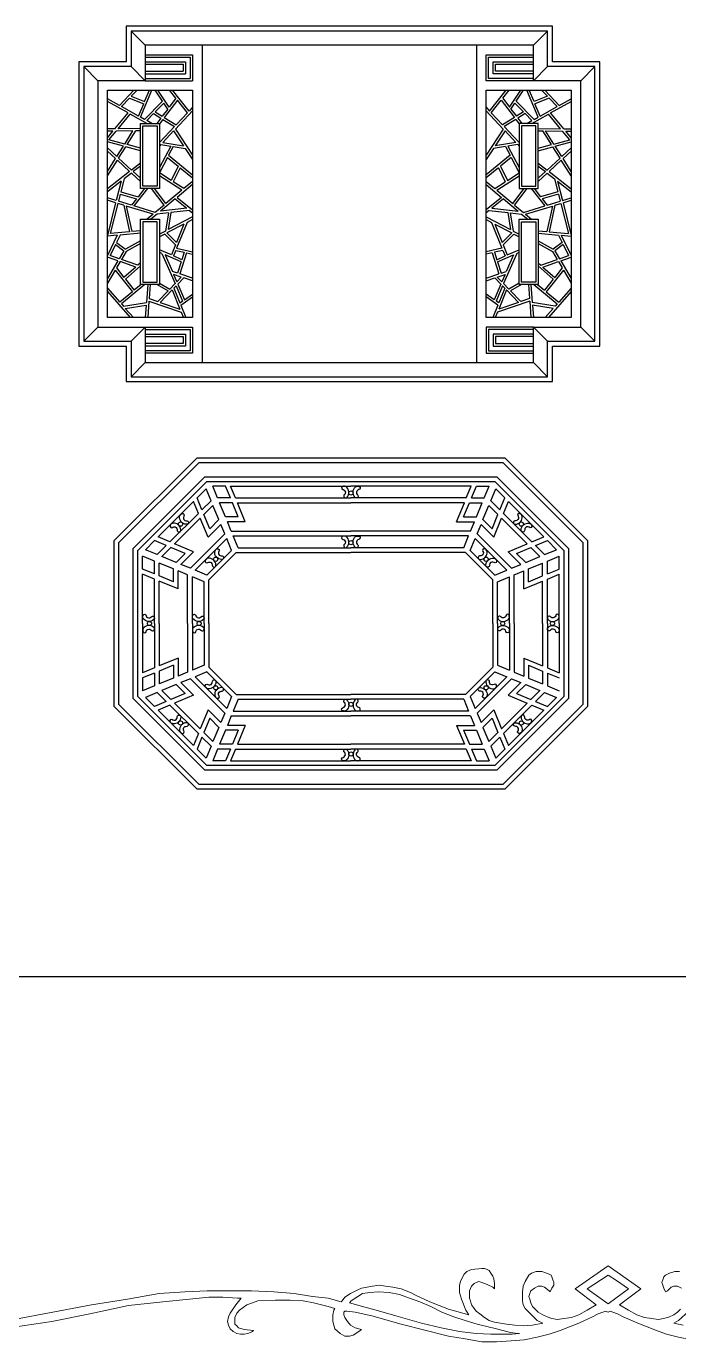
# Model space of a CAD drawing. Extents: x -66030 to 95157, y -13132 to 45879.
# Drawn here: x 10970 to 13727, y 10722 to 16276 of the extents above; entities that cross this region are included whole.
import ezdxf

# ---------------------------------------------------------------- set-up
doc = ezdxf.new("R2010")
doc.units = 0
doc.header["$LTSCALE"] = 100
doc.header["$MEASUREMENT"] = 0
doc.layers.get('0').update_dxf_attribs({"linetype": 'CONTINUOUS'})
for name, color, linetype in [('3', 11, 'CONTINUOUS'), ('4', 121, 'CONTINUOUS'), ('7', 105, 'CONTINUOUS')]:
    doc.layers.add(name, color=color, linetype=linetype)

# ---------------------------------------------------------------- blocks, each defined once
blk = doc.blocks.new('窗-015')
at = {"layer": '3'}
for p, q in [((20, 1480), (80, 1420)), ((1780, 1480), (1720, 1420)), ((80, 1370), (270, 1370)), ((80, 1350), (250, 1350)), ((80, 1340), (240, 1340)), ((240, 1340), (240, 1310)), ((250, 1350), (250, 1300)), ((270, 1370), (270, 1280)), ((-180, 1330), (-120, 1270)), ((20, 1330), (80, 1270)), ((80, 1310), (240, 1310)), ((80, 1300), (250, 1300)), ((80, 1280), (270, 1280)), ((1780, 1330), (1720, 1270)), ((1980, 1330), (1920, 1270)), ((-29.4, 1166.2), (31.6, 1230)), ((21.1, 1204.5), (45.4, 1230)), ((60.2, 1116.2), (108.3, 1230)), ((77.3, 1182.3), (97.4, 1230)), ((152.6, 1183.9), (121.8, 1230)), ((181.3, 1158.8), (133.8, 1230)), ((209.7, 1196.1), (182.9, 1230)), ((265.1, 1142.1), (195.6, 1230)), ((1534.9, 1142.1), (1604.4, 1230)), ((1590.3, 1196.1), (1617.1, 1230)), ((1618.7, 1158.8), (1666.2, 1230)), ((1647.4, 1183.9), (1678.2, 1230)), ((1739.8, 1116.2), (1691.7, 1230)), ((1722.7, 1182.3), (1702.6, 1230)), ((1778.9, 1204.5), (1754.6, 1230)), ((1829.4, 1166.2), (1768.4, 1230)), ((-29.4, 1166.2), (-80, 1194.4)), ((7.6, 1134.1), (-80, 1182.9)), ((-20.4, 1161.1), (13.6, 1196.7)), ((13.6, 1196.7), (73.4, 1173.1)), ((21.1, 1204.5), (77.3, 1182.3)), ((51.5, 1121.1), (73.4, 1173.1)), ((152.6, 1183.9), (77.2, 1106.8)), ((158.3, 1175.4), (122.2, 1138.5)), ((174.9, 1150.4), (158.3, 1175.4)), ((216.1, 1188), (160.5, 1115)), ((209.7, 1196.1), (181.3, 1158.8)), ((258.1, 1134.8), (216.1, 1188)), ((1541.9, 1134.8), (1583.9, 1188)), ((1583.9, 1188), (1639.5, 1115)), ((1590.3, 1196.1), (1618.7, 1158.8)), ((1625.1, 1150.4), (1641.7, 1175.4)), ((1641.7, 1175.4), (1677.8, 1138.5)), ((1647.4, 1183.9), (1722.8, 1106.8)), ((1778.9, 1204.5), (1722.7, 1182.3)), ((1786.4, 1196.7), (1726.6, 1173.1)), ((1748.5, 1121.1), (1726.6, 1173.1)), ((1820.4, 1161.1), (1786.4, 1196.7)), ((1792.4, 1134.1), (1880, 1182.9)), ((1829.4, 1166.2), (1880, 1194.4)), ((-48.2, 1067.2), (7.6, 1134.1)), ((-35.1, 1067.3), (16.5, 1129.2)), ((51.5, 1121.1), (-20.4, 1161.1)), ((86.7, 1090), (16.5, 1129.2)), ((77.2, 1106.8), (60.2, 1116.2)), ((115.1, 1131.2), (86.3, 1101.7)), ((115.1, 1131.2), (145.9, 1112.2)), ((122.2, 1138.5), (152, 1120.2)), ((145.9, 1112.2), (128.9, 1090)), ((174.9, 1150.4), (152, 1120.2)), ((160.5, 1115), (210.6, 1084.2)), ((280, 1143.4), (207.1, 1065.8)), ((258.1, 1134.8), (210.6, 1084.2)), ((280, 1158), (265.1, 1142.1)), ((1520, 1158), (1534.9, 1142.1)), ((1520, 1143.4), (1592.9, 1065.8)), ((1541.9, 1134.8), (1589.4, 1084.2)), ((1639.5, 1115), (1589.4, 1084.2)), ((1625.1, 1150.4), (1648, 1120.2)), ((1677.8, 1138.5), (1648, 1120.2)), ((1684.9, 1131.2), (1654.1, 1112.2)), ((1654.1, 1112.2), (1671.1, 1090)), ((1684.9, 1131.2), (1713.7, 1101.7)), ((1713.3, 1090), (1783.5, 1129.2)), ((1722.8, 1106.8), (1739.8, 1116.2)), ((1748.5, 1121.1), (1820.4, 1161.1)), ((1835.1, 1067.3), (1783.5, 1129.2)), ((1848.2, 1067.2), (1792.4, 1134.1)), ((-48.2, 1067.2), (-80, 1066.8)), ((-56.7, 1057.1), (-80, 1056.8)), ((-80, 1029.1), (-56.7, 1057.1)), ((-73.5, 1021.3), (-43.5, 1057.2)), ((28.2, 1058.1), (-43.5, 1057.2)), ((60, 1068.5), (-35.1, 1067.3)), ((-6.5, 1003), (28.2, 1058.1)), ((3.5, 1000.3), (40.2, 1058.3)), ((60, 1058.5), (40.2, 1058.3)), ((107.3, 1090), (86.3, 1101.7)), ((154.4, 1107), (140, 1088)), ((203.6, 1076.8), (140, 1009.1)), ((200, 1058.3), (153.9, 1009.2)), ((154.4, 1107), (203.6, 1076.8)), ((200, 1058.3), (241.4, 995.7)), ((207.1, 1065.8), (280, 955.3)), ((1592.9, 1065.8), (1520, 955.3)), ((1600, 1058.3), (1558.6, 995.7)), ((1645.6, 1107), (1596.4, 1076.8)), ((1596.4, 1076.8), (1660, 1009.1)), ((1600, 1058.3), (1646.1, 1009.2)), ((1645.6, 1107), (1660, 1088)), ((1692.7, 1090), (1713.7, 1101.7)), ((1740, 1068.5), (1835.1, 1067.3)), ((1740, 1058.5), (1759.8, 1058.3)), ((1796.5, 1000.3), (1759.8, 1058.3)), ((1771.8, 1058.1), (1843.5, 1057.2)), ((1806.5, 1003), (1771.8, 1058.1)), ((1873.5, 1021.3), (1843.5, 1057.2)), ((1848.2, 1067.2), (1880, 1066.8)), ((1880, 1029.1), (1856.7, 1057.1)), ((1856.7, 1057.1), (1880, 1056.8)), ((-12.1, 994.2), (-80, 1012.7)), ((-6.5, 1003), (-73.5, 1021.3)), ((60, 984.9), (3.5, 1000.3)), ((145.5, 1000.4), (140, 994.5)), ((145.5, 1000.4), (187.9, 993.8)), ((153.9, 1009.2), (241.4, 995.7)), ((1646.1, 1009.2), (1558.6, 995.7)), ((1654.5, 1000.4), (1612.1, 993.8)), ((1654.5, 1000.4), (1660, 994.5)), ((1740, 984.9), (1796.5, 1000.3)), ((1806.5, 1003), (1873.5, 1021.3)), ((1812.1, 994.2), (1880, 1012.7)), ((-40, 950.1), (-80, 986.7)), ((-45.4, 941.5), (-80, 973.2)), ((-40, 950.1), (-12.1, 994.2)), ((-32.5, 943.2), (-2, 991.5)), ((60, 974.5), (-2, 991.5)), ((174, 946.2), (139.7, 881.2)), ((187.9, 993.8), (140, 903.2)), ((174, 946.2), (219.5, 909.4)), ((198.4, 992.2), (178.8, 955.2)), ((178.8, 955.2), (280, 873.4)), ((198.4, 992.2), (248.8, 984.4)), ((248.8, 984.4), (280, 937.2)), ((1551.2, 984.4), (1520, 937.2)), ((1621.2, 955.2), (1520, 873.4)), ((1601.6, 992.2), (1551.2, 984.4)), ((1626, 946.2), (1580.5, 909.4)), ((1601.6, 992.2), (1621.2, 955.2)), ((1612.1, 993.8), (1660, 903.2)), ((1626, 946.2), (1660.3, 881.2)), ((1740, 974.5), (1802, 991.5)), ((1832.5, 943.2), (1802, 991.5)), ((1840, 950.1), (1812.1, 994.2)), ((1840, 950.1), (1880, 986.7)), ((1845.4, 941.5), (1880, 973.2)), ((-80, 886.7), (-45.4, 941.5)), ((-80, 868), (-37.9, 934.6)), ((14, 887), (-37.9, 934.6)), ((22, 893.2), (-32.5, 943.2)), ((60, 922.8), (22, 893.2)), ((60, 910.1), (29.5, 886.4)), ((219.5, 909.4), (190.1, 848.7)), ((227.5, 903), (198.6, 843.3)), ((227.5, 903), (280, 860.5)), ((1572.5, 903), (1520, 860.5)), ((1572.5, 903), (1601.4, 843.3)), ((1580.5, 909.4), (1609.9, 848.7)), ((1740, 922.8), (1778, 893.2)), ((1740, 910.1), (1770.5, 886.4)), ((1778, 893.2), (1832.5, 943.2)), ((1786, 887), (1837.9, 934.6)), ((1880, 868), (1837.9, 934.6)), ((1880, 886.7), (1845.4, 941.5)), ((14, 887), (-80, 813.8)), ((-22.1, 846.2), (-80, 801.1)), ((-22.1, 846.2), (-42.7, 764.7)), ((-9.3, 856.2), (-23.3, 800.6)), ((21.5, 880.1), (-9.3, 856.2)), ((60, 844.8), (21.5, 880.1)), ((56.7, 861.4), (29.5, 886.4)), ((190.1, 848.7), (140, 880.9)), ((235.1, 807.9), (140, 869.1)), ((243.1, 814.6), (198.6, 843.3)), ((280, 845.3), (243.1, 814.6)), ((1520, 845.3), (1556.9, 814.6)), ((1556.9, 814.6), (1601.4, 843.3)), ((1564.9, 807.9), (1660, 869.1)), ((1609.9, 848.7), (1660, 880.9)), ((1740, 844.8), (1778.5, 880.1)), ((1743.3, 861.4), (1770.5, 886.4)), ((1778.5, 880.1), (1809.3, 856.2)), ((1786, 887), (1880, 813.8)), ((1809.3, 856.2), (1823.3, 800.6)), ((1822.1, 846.2), (1842.7, 764.7)), ((1822.1, 846.2), (1880, 801.1)), ((-25.8, 790.9), (-33.1, 761.8)), ((-25.8, 790.9), (42.9, 771.3)), ((-23.3, 800.6), (49.6, 779.8)), ((90.1, 815), (32.2, 741.5)), ((77.4, 815), (49.6, 779.8)), ((159.6, 745.1), (106.4, 815)), ((167.3, 751.5), (119, 815)), ((235.1, 807.9), (167.3, 751.5)), ((280, 832.3), (214.5, 777.7)), ((214.5, 777.7), (280, 724.9)), ((1520, 832.3), (1585.5, 777.7)), ((1585.5, 777.7), (1520, 724.9)), ((1564.9, 807.9), (1632.7, 751.5)), ((1632.7, 751.5), (1681, 815)), ((1640.4, 745.1), (1693.6, 815)), ((1709.9, 815), (1767.8, 741.5)), ((1722.6, 815), (1750.4, 779.8)), ((1823.3, 800.6), (1750.4, 779.8)), ((1825.8, 790.9), (1757.1, 771.3)), ((1825.8, 790.9), (1833.1, 761.8)), ((-42.7, 764.7), (-80, 776.3)), ((-45.1, 755), (-80, 765.9)), ((-45.1, 755), (-80, 616.9)), ((-35.5, 752.1), (-67.7, 624.7)), ((-11.2, 744.5), (-35.5, 752.1)), ((21.9, 744.7), (-33.1, 761.8)), ((-11.2, 744.5), (13.3, 632.1)), ((112.8, 706.1), (-0.2, 741.1)), ((-0.2, 741.1), (23.3, 633)), ((42.9, 771.3), (21.9, 744.7)), ((121.9, 713.7), (32.2, 741.5)), ((159.6, 745.1), (121.9, 713.7)), ((206.6, 771.2), (143.9, 719)), ((255.8, 731.6), (143.9, 719)), ((266.7, 722.7), (188.1, 713.9)), ((206.6, 771.2), (255.8, 731.6)), ((266.7, 722.7), (280, 712)), ((1533.3, 722.7), (1520, 712)), ((1533.3, 722.7), (1611.9, 713.9)), ((1593.4, 771.2), (1544.2, 731.6)), ((1544.2, 731.6), (1656.1, 719)), ((1593.4, 771.2), (1656.1, 719)), ((1640.4, 745.1), (1678.1, 713.7)), ((1678.1, 713.7), (1767.8, 741.5)), ((1687.2, 706.1), (1800.2, 741.1)), ((1757.1, 771.3), (1778.1, 744.7)), ((1800.2, 741.1), (1776.7, 633)), ((1778.1, 744.7), (1833.1, 761.8)), ((1811.2, 744.5), (1786.7, 632.1)), ((1811.2, 744.5), (1835.5, 752.1)), ((1835.5, 752.1), (1867.7, 624.7)), ((1842.7, 764.7), (1880, 776.3)), ((1845.1, 755), (1880, 765.9)), ((1845.1, 755), (1880, 616.9)), ((112.8, 706.1), (87.5, 685)), ((129.9, 707.4), (103.1, 685)), ((177.8, 712.7), (129.9, 707.4)), ((177.8, 712.7), (165.7, 635.6)), ((188.1, 713.9), (176.7, 641.4)), ((280, 695.4), (176.7, 641.4)), ((257.1, 672.1), (212.7, 563.1)), ((280, 684.1), (257.1, 672.1)), ((1520, 695.4), (1623.3, 641.4)), ((1520, 684.1), (1542.9, 672.1)), ((1542.9, 672.1), (1587.3, 563.1)), ((1611.9, 713.9), (1623.3, 641.4)), ((1622.2, 712.7), (1634.3, 635.6)), ((1622.2, 712.7), (1670.1, 707.4)), ((1670.1, 707.4), (1696.9, 685)), ((1687.2, 706.1), (1712.5, 685)), ((-38, 617.4), (-80, 613.6)), ((-38, 617.4), (-80, 532.2)), ((13.3, 632.1), (-67.7, 624.7)), ((-26.3, 618.5), (-41.5, 587.6)), ((60, 626.3), (-26.3, 618.5)), ((60, 636.3), (23.3, 633)), ((165.7, 635.6), (140, 622.2)), ((162.1, 622.4), (140, 610.9)), ((162.1, 622.4), (207.9, 577.8)), ((243.4, 664.9), (171.4, 627.3)), ((171.4, 627.3), (211.9, 587.8)), ((243.4, 664.9), (211.9, 587.8)), ((1556.6, 664.9), (1588.1, 587.8)), ((1556.6, 664.9), (1628.6, 627.3)), ((1628.6, 627.3), (1588.1, 587.8)), ((1637.9, 622.4), (1592.1, 577.8)), ((1634.3, 635.6), (1660, 622.2)), ((1637.9, 622.4), (1660, 610.9)), ((1740, 636.3), (1776.7, 633)), ((1740, 626.3), (1826.3, 618.5)), ((1786.7, 632.1), (1867.7, 624.7)), ((1826.3, 618.5), (1841.5, 587.6)), ((1838, 617.4), (1880, 532.2)), ((1838, 617.4), (1880, 613.6)), ((-46, 578.5), (-68.9, 532.2)), ((-46, 578.5), (-10.1, 551.8)), ((-41.5, 587.6), (-2.9, 558.8)), ((60, 594.7), (-2.9, 558.8)), ((60, 583.2), (-0.2, 548.9)), ((190.2, 534.4), (140, 556.7)), ((207.9, 577.8), (190.2, 534.4)), ((212.7, 563.1), (280, 547.9)), ((1587.3, 563.1), (1520, 547.9)), ((1592.1, 577.8), (1609.8, 534.4)), ((1609.8, 534.4), (1660, 556.7)), ((1740, 594.7), (1802.9, 558.8)), ((1740, 583.2), (1800.2, 548.9)), ((1841.5, 587.6), (1802.9, 558.8)), ((1846, 578.5), (1810.1, 551.8)), ((1846, 578.5), (1868.9, 532.2)), ((-35.3, 509.8), (-80, 525.5)), ((-35.3, 509.8), (-80, 435.3)), ((-30, 518.6), (-68.9, 532.2)), ((-25.6, 506.5), (-41.6, 479.8)), ((-10.1, 551.8), (-30, 518.6)), ((40, 483.6), (-25.6, 506.5)), ((-0.2, 548.9), (-20.4, 515.2)), ((48.6, 491.1), (-20.4, 515.2)), ((60, 501.2), (48.6, 491.1)), ((150.3, 541.1), (140, 545.7)), ((150.3, 541.1), (205.7, 413.7)), ((157.9, 548.7), (157.9, 548.7)), ((231.5, 505.1), (163.8, 535.1)), ((163.8, 535.1), (194.5, 464.5)), ((208.9, 553.7), (199.3, 530.3)), ((234.7, 514.6), (199.3, 530.3)), ((208.9, 553.7), (244.8, 545.6)), ((231.5, 505.1), (215.9, 457.4)), ((254.6, 543.4), (225.4, 454.2)), ((244.8, 545.6), (234.7, 514.6)), ((254.6, 543.4), (280, 537.7)), ((1545.4, 543.4), (1520, 537.7)), ((1545.4, 543.4), (1574.6, 454.2)), ((1591.1, 553.7), (1555.2, 545.6)), ((1555.2, 545.6), (1565.3, 514.6)), ((1565.3, 514.6), (1600.7, 530.3)), ((1568.5, 505.1), (1636.2, 535.1)), ((1568.5, 505.1), (1584.1, 457.4)), ((1591.1, 553.7), (1600.7, 530.3)), ((1649.7, 541.1), (1594.3, 413.7)), ((1636.2, 535.1), (1605.5, 464.5)), ((1642.1, 548.7), (1642.1, 548.7)), ((1649.7, 541.1), (1660, 545.7)), ((1740, 501.2), (1751.4, 491.1)), ((1751.4, 491.1), (1820.4, 515.2)), ((1760, 483.6), (1825.6, 506.5)), ((1800.2, 548.9), (1820.4, 515.2)), ((1810.1, 551.8), (1830, 518.6)), ((1825.6, 506.5), (1841.6, 479.8)), ((1830, 518.6), (1868.9, 532.2)), ((1835.3, 509.8), (1880, 525.5)), ((1835.3, 509.8), (1880, 435.3)), ((-47.1, 470.7), (-80, 415.9)), ((-47.1, 470.7), (25.4, 378.9)), ((-41.6, 479.8), (-9.9, 439.7)), ((40, 483.6), (-9.9, 439.7)), ((60, 487.9), (-3.7, 431.8)), ((60, 487.1), (59.4, 487.4)), ((215.9, 457.4), (194.5, 464.5)), ((232.4, 441.3), (199.9, 452.2)), ((199.9, 452.2), (213.3, 421.5)), ((280, 436), (225.4, 454.2)), ((1520, 436), (1574.6, 454.2)), ((1567.6, 441.3), (1600.1, 452.2)), ((1584.1, 457.4), (1605.5, 464.5)), ((1600.1, 452.2), (1586.7, 421.5)), ((1740, 487.9), (1803.7, 431.8)), ((1740, 487.1), (1740.6, 487.4)), ((1760, 483.6), (1809.9, 439.7)), ((1847.1, 470.7), (1774.6, 378.9)), ((1841.6, 479.8), (1809.9, 439.7)), ((1847.1, 470.7), (1880, 415.9)), ((-79.2, 394.2), (-27.3, 335.2)), ((78.5, 410), (-20.7, 327.7)), ((-3.7, 431.8), (33.1, 385.3)), ((62.9, 410), (33.1, 385.3)), ((91.2, 410), (85.2, 333.4)), ((101.3, 410), (96.6, 350.3)), ((130.4, 410), (176.1, 383)), ((140, 415.9), (183.3, 390.4)), ((205.7, 413.7), (183.3, 390.4)), ((210.1, 403.7), (201.2, 394.6)), ((201.2, 394.6), (226.6, 331.9)), ((210.1, 403.7), (237.9, 339.8)), ((232.4, 441.3), (213.3, 421.5)), ((243, 437.8), (217.6, 411.5)), ((217.6, 411.5), (246.2, 345.7)), ((280, 425.5), (243, 437.8)), ((1520, 425.5), (1557, 437.8)), ((1582.4, 411.5), (1553.8, 345.7)), ((1557, 437.8), (1582.4, 411.5)), ((1589.9, 403.7), (1562.1, 339.8)), ((1567.6, 441.3), (1586.7, 421.5)), ((1598.8, 394.6), (1573.4, 331.9)), ((1589.9, 403.7), (1598.8, 394.6)), ((1594.3, 413.7), (1616.7, 390.4)), ((1660, 415.9), (1616.7, 390.4)), ((1669.6, 410), (1623.9, 383)), ((1698.7, 410), (1703.4, 350.3)), ((1708.8, 410), (1714.8, 333.4)), ((1721.5, 410), (1820.7, 327.7)), ((1737.1, 410), (1766.9, 385.3)), ((1803.7, 431.8), (1766.9, 385.3)), ((1879.2, 394.2), (1827.3, 335.2)), ((-80, 380), (16.7, 270)), ((25.4, 378.9), (-27.3, 335.2)), ((-12, 317.8), (85.2, 333.4)), ((95.7, 340), (90.2, 270)), ((95.7, 340), (231.4, 293.5)), ((96.6, 350.3), (132.7, 337.9)), ((176.1, 383), (132.7, 337.9)), ((193.6, 386.7), (143.1, 334.4)), ((143.1, 334.4), (226.4, 305.8)), ((193.6, 386.7), (226.4, 305.8)), ((226.6, 331.9), (237.9, 339.8)), ((230.5, 322.4), (280, 357.2)), ((246.2, 345.7), (280, 369.4)), ((1553.8, 345.7), (1520, 369.4)), ((1569.5, 322.4), (1520, 357.2)), ((1573.4, 331.9), (1562.1, 339.8)), ((1704.3, 340), (1568.6, 293.5)), ((1606.4, 386.7), (1573.6, 305.8)), ((1656.9, 334.4), (1573.6, 305.8)), ((1606.4, 386.7), (1656.9, 334.4)), ((1623.9, 383), (1667.3, 337.9)), ((1703.4, 350.3), (1667.3, 337.9)), ((1704.3, 340), (1709.8, 270)), ((1812, 317.8), (1714.8, 333.4)), ((1774.6, 378.9), (1827.3, 335.2)), ((1880, 380), (1783.3, 270)), ((-20.7, 327.7), (-12, 317.8)), ((-4.2, 309), (84.4, 323.1)), ((-4.2, 309), (30, 270)), ((84.4, 323.1), (80.2, 270)), ((212.9, 309.9), (213.3, 310.3)), ((230.5, 322.4), (251.7, 270)), ((231.4, 293.5), (240.9, 270)), ((1569.5, 322.4), (1548.3, 270)), ((1568.6, 293.5), (1559.1, 270)), ((1587.1, 309.9), (1586.7, 310.3)), ((1715.6, 323.1), (1719.8, 270)), ((1804.2, 309), (1715.6, 323.1)), ((1804.2, 309), (1770, 270)), ((1820.7, 327.7), (1812, 317.8)), ((-180, 170), (-120, 230)), ((20, 170), (80, 230)), ((1780, 170), (1720, 230)), ((1980, 170), (1920, 230)), ((20, 20), (80, 80)), ((1780, 20), (1720, 80))]:
    blk.add_line(p, q, dxfattribs=at)
for points in [[(20, 1480), (20, 1330), (-180, 1330), (-180, 170), (20, 170), (20, 20), (1780, 20), (1780, 170), (1980, 170), (1980, 1330), (1780, 1330), (1780, 1480)], [(60, 815), (60, 1090), (140, 1090), (140, 815)], [(1660, 815), (1740, 815), (1740, 1090), (1660, 1090)], [(60, 410), (60, 685), (140, 685), (140, 410)], [(1660, 410), (1660, 685), (1740, 685), (1740, 410)]]:
    blk.add_lwpolyline(points, close=True, dxfattribs=at)
for points in [[(1720, 1280), (1530, 1280), (1530, 1370), (1720, 1370)], [(1720, 1300), (1550, 1300), (1550, 1350), (1720, 1350)], [(1720, 1310), (1560, 1310), (1560, 1340), (1720, 1340)], [(80, 220), (270, 220), (270, 130), (80, 130)], [(80, 200), (250, 200), (250, 150), (80, 150)], [(80, 190), (240, 190), (240, 160), (80, 160)], [(1720, 220), (1530, 220), (1530, 130), (1720, 130)], [(1720, 200), (1550, 200), (1550, 150), (1720, 150)], [(1720, 190), (1560, 190), (1560, 160), (1720, 160)]]:
    blk.add_lwpolyline(points, dxfattribs=at)
at = {"layer": '4'}
for p, q in [((320, 1420), (320, 80)), ((1480, 1420), (1480, 80))]:
    blk.add_line(p, q, dxfattribs=at)
for points in [[(0, 1500), (0, 1350), (-200, 1350), (-200, 150), (0, 150), (0, 0), (1800, 0), (1800, 150), (2000, 150), (2000, 1350), (1800, 1350), (1800, 1500), (1800, 1500)], [(80, 80), (1720, 80), (1720, 230), (1920, 230), (1920, 1270), (1920, 1270), (1720, 1270), (1720, 1420), (80, 1420), (80, 1270), (-120, 1270), (-120, 230), (80, 230)]]:
    blk.add_lwpolyline(points, close=True, dxfattribs=at)
at = {"layer": '7'}
for p, q in [((80, 1380), (280, 1380)), ((280, 1380), (280, 1270)), ((80, 1270), (280, 1270))]:
    blk.add_line(p, q, dxfattribs=at)
for points in [[(1720, 1270), (1520, 1270), (1520, 1380), (1720, 1380)], [(80, 230), (280, 230), (280, 120), (80, 120)], [(1720, 230), (1520, 230), (1520, 120), (1720, 120)]]:
    blk.add_lwpolyline(points, dxfattribs=at)
for points in [[(-80, 270), (-80, 1230), (280, 1230), (280, 270)], [(1520, 270), (1520, 1230), (1880, 1230), (1880, 270)], [(70, 825), (70, 1080), (130, 1080), (130, 825)], [(1730, 825), (1730, 1080), (1670, 1080), (1670, 825)], [(130, 420), (130, 675), (70, 675), (70, 420)], [(1670, 675), (1730, 675), (1730, 420), (1670, 420)]]:
    blk.add_lwpolyline(points, close=True, dxfattribs=at)

msp = doc.modelspace()

# ---------------------------------------------------------------- linework, layer by layer
at = {"color": 2, "lineweight": 0}
for points in [[(13734, 10858.3), (13722.2, 10846.6), (13706.6, 10834.8), (13687.1, 10827), (13663.6, 10819.2), (13640.2, 10815.3), (13612.9, 10819.2), (13581.6, 10823.1), (13550.4, 10834.8), (13515.2, 10854.4), (13476.2, 10877.8), (13566, 10944.2), (13429.3, 11041.9), (13429.3, 11041.9), (13429.3, 11041.9), (13288.7, 10944.2), (13378.5, 10877.8), (13339.5, 10854.4), (13304.3, 10834.8), (13273.1, 10823.1), (13241.8, 10819.2), (13214.5, 10815.3), (13191, 10819.2), (13171.5, 10827), (13152, 10834.8), (13132.4, 10846.6), (13120.7, 10858.3), (13109, 10870), (13101.2, 10885.6), (13097.3, 10901.2), (13093.4, 10913), (13097.3, 10924.7), (13101.2, 10936.4), (13116.8, 10948.1), (13132.4, 10955.9), (13148.1, 10955.9), (13159.8, 10952), (13179.3, 10936.4), (13183.2, 10932.5), (13191, 10948.1), (13198.8, 10959.8), (13198.8, 10971.6), (13194.9, 10983.3), (13191, 10995), (13187.1, 11002.8), (13179.3, 11006.7), (13167.6, 11010.6), (13148.1, 11018.4), (13124.6, 11018.4), (13105.1, 11010.6), (13093.4, 11002.8), (13077.8, 10975.5), (13069.9, 10955.9), (13066, 10932.5), (13066, 10913), (13066, 10893.4), (13069.9, 10877.8), (13077.8, 10862.2), (13089.5, 10850.5), (13128.5, 10811.4), (13152, 10799.7), (13109, 10791.9), (13069.9, 10788), (13034.8, 10791.9), (12999.6, 10795.8), (12948.9, 10803.6), (12925.4, 10811.4), (12905.9, 10823.1), (12886.4, 10838.8), (12870.7, 10850.5), (12859, 10866.1), (12851.2, 10877.8), (12847.3, 10893.4), (12843.4, 10905.2), (12843.4, 10916.9), (12843.4, 10936.4), (12851.2, 10955.9), (12862.9, 10967.6), (12870.7, 10971.6), (12882.5, 10975.5), (12894.2, 10971.6), (12905.9, 10967.6), (12917.6, 10963.7), (12941, 10952), (12948.9, 10944.2), (12948.9, 10967.6), (12944.9, 10987.2), (12941, 10998.9), (12933.2, 11010.6), (12925.4, 11022.3), (12917.6, 11026.2), (12905.9, 11030.1), (12894.2, 11030.1), (12851.2, 11026.2), (12831.7, 11018.4), (12820, 11006.7), (12812.1, 10991.1), (12804.3, 10975.5), (12800.4, 10959.8), (12800.4, 10928.6), (12808.2, 10901.2), (12827.8, 10854.4), (12839.5, 10834.8), (12753.6, 10858.3), (12675.4, 10889.5), (12616.8, 10916.9), (12593.4, 10928.6), (12554.4, 10944.2), (12519.2, 10952), (12488, 10955.9), (12460.6, 10959.8), (12433.3, 10955.9), (12409.8, 10952), (12386.4, 10948.1), (12370.8, 10940.3), (12339.5, 10924.7), (12316.1, 10909.1), (12304.4, 10893.4), (12300.5, 10889.5), (12245.8, 10905.2), (12179.4, 10913), (12101.3, 10924.7), (12015.3, 10932.5), (11921.6, 10936.4), (11827.8, 10936.4), (11734.1, 10936.4), (11640.4, 10932.5), (11531, 10924.7), (11398.2, 10901.2), (11245.9, 10877.8), (11081.8, 10846.6), (10917.8, 10815.3)], [(13730, 11018.4), (13710.5, 11018.4), (13687.1, 11010.6), (13679.3, 11006.7), (13671.5, 11002.8), (13663.6, 10995), (13659.7, 10983.3), (13655.8, 10971.6), (13659.7, 10959.8), (13663.6, 10948.1), (13671.5, 10932.5), (13679.3, 10936.4), (13694.9, 10952), (13706.6, 10955.9), (13722.2, 10955.9), (13737.9, 10948.1)], [(10925.6, 10784.1), (11077.9, 10807.5), (11238, 10838.8), (11402.1, 10873.9), (11546.6, 10889.5), (11659.9, 10901.2), (11741.9, 10909.1), (11800.5, 10909.1), (11863, 10905.2), (11878.6, 10905.2), (11855.2, 10877.8), (11831.7, 10842.7), (11823.9, 10827), (11820, 10807.5), (11823.9, 10791.9), (11831.7, 10776.3), (11843.5, 10764.5), (11859.1, 10756.7), (11874.7, 10752.8), (11890.3, 10752.8), (11906, 10756.7), (11917.7, 10760.6), (11925.5, 10764.5), (11929.4, 10768.4), (11890.3, 10772.4), (11866.9, 10780.2), (11859.1, 10788), (11851.3, 10795.8), (11851.3, 10807.5), (11851.3, 10823.1), (11859.1, 10842.7), (11870.8, 10854.4), (11886.4, 10866.1), (11902.1, 10877.8), (11937.2, 10889.5), (11948.9, 10893.4), (12023.1, 10897.3), (12085.6, 10897.3), (12140.3, 10893.4), (12183.3, 10885.6), (12245.8, 10870), (12273.1, 10862.2), (12269.2, 10854.4), (12265.3, 10834.8), (12265.3, 10807.5), (12273.1, 10776.3), (12296.6, 10756.7), (12316.1, 10745), (12335.6, 10745), (12351.2, 10748.9), (12374.7, 10764.5), (12386.4, 10772.4), (12359.1, 10780.2), (12339.5, 10791.9), (12327.8, 10807.5), (12316.1, 10823.1), (12312.2, 10834.8), (12312.2, 10846.6), (12316.1, 10850.5), (12323.9, 10850.5), (12359.1, 10846.6), (12429.4, 10830.9), (12554.4, 10795.8), (12753.6, 10745), (12823.9, 10733.3), (12894.2, 10721.6), (12956.7, 10721.6), (13019.2, 10725.5), (13073.8, 10729.4), (13128.5, 10741.1), (13179.3, 10752.8), (13226.2, 10768.4), (13304.3, 10799.7), (13362.9, 10827), (13386.3, 10838.8), (13405.9, 10846.6), (13417.6, 10850.5), (13429.3, 10846.6), (13429.3, 10846.6), (13429.3, 10846.6), (13437.1, 10850.5), (13448.8, 10846.6), (13468.3, 10838.8), (13491.8, 10827), (13554.3, 10799.7), (13632.4, 10768.4), (13675.4, 10752.8), (13726.1, 10741.1), (13780.8, 10729.4)], [(13745.7, 10791.9), (13706.6, 10799.7), (13726.1, 10811.4), (13769.1, 10850.5)]]:
    msp.add_lwpolyline(points, dxfattribs=at)
for points in [[(13429.3, 10881.7), (13339.5, 10944.2), (13429.3, 11002.8), (13464.4, 10979.4), (13515.2, 10944.2), (13429.3, 10881.7)], [(13054.3, 10756.7), (13023.1, 10752.8), (12933.2, 10752.8), (12870.7, 10756.7), (12800.4, 10764.5), (12722.3, 10780.2), (12640.3, 10799.7), (12530.9, 10830.9), (12448.9, 10854.4), (12390.3, 10870), (12335.6, 10885.6), (12343.4, 10893.4), (12370.8, 10913), (12390.3, 10924.7), (12421.5, 10928.6), (12456.7, 10932.5), (12503.6, 10928.6), (12546.5, 10920.8), (12589.5, 10905.2), (12632.5, 10889.5), (12679.3, 10870), (12726.2, 10846.6), (12777, 10827), (12823.9, 10811.4), (12874.6, 10795.8), (12956.7, 10776.3), (13015.3, 10760.6), (13046.5, 10756.7), (13054.3, 10756.7)]]:
    msp.add_lwpolyline(points, close=True, dxfattribs=at)
at = {"layer": '3'}
for p, q in [((11811.8, 14334.2), (11757.6, 14334.2)), ((11778.3, 14284.2), (11757.6, 14334.2)), ((11832.5, 14284.2), (11811.8, 14334.2)), ((11833.4, 14334.2), (12341.7, 14334.2)), ((11854.1, 14284.2), (11833.4, 14334.2)), ((12850, 14334.2), (12341.7, 14334.2)), ((12829.3, 14284.2), (12850, 14334.2)), ((12850.9, 14284.2), (12871.6, 14334.2)), ((12871.6, 14334.2), (12925.7, 14334.2)), ((12905, 14284.2), (12925.7, 14334.2)), ((11729.9, 14322.7), (11691.6, 14284.4)), ((11712.4, 14234.4), (11691.6, 14284.4)), ((11750.6, 14272.7), (11729.9, 14322.7)), ((11832.5, 14284.2), (11778.3, 14284.2)), ((11854.1, 14284.2), (12341.7, 14284.2)), ((12829.3, 14284.2), (12341.7, 14284.2)), ((12850.9, 14284.2), (12905, 14284.2)), ((12932.8, 14272.7), (12953.5, 14322.7)), ((12953.5, 14322.7), (12991.7, 14284.4)), ((12971, 14234.4), (12991.7, 14284.4)), ((11526.7, 14119.5), (11676.3, 14269.1)), ((11576.7, 14098.8), (11697.1, 14219.1)), ((11697.1, 14219.1), (11676.3, 14269.1)), ((11750.6, 14272.7), (11712.4, 14234.4)), ((11758.9, 14252.7), (11720.6, 14214.4)), ((11783.8, 14192.7), (11758.9, 14252.7)), ((11811.5, 14204.2), (11786.6, 14264.2)), ((11840.7, 14264.2), (11786.6, 14264.2)), ((11865.6, 14204.2), (11840.7, 14264.2)), ((11862.4, 14264.2), (12341.7, 14264.2)), ((11895.5, 14184.2), (11862.4, 14264.2)), ((12821, 14264.2), (12341.7, 14264.2)), ((12787.8, 14184.2), (12821, 14264.2)), ((12817.8, 14204.2), (12842.6, 14264.2)), ((12842.6, 14264.2), (12896.8, 14264.2)), ((12871.9, 14204.2), (12896.8, 14264.2)), ((12899.6, 14192.7), (12924.5, 14252.7)), ((12924.5, 14252.7), (12962.7, 14214.4)), ((12932.8, 14272.7), (12971, 14234.4)), ((12986.3, 14219.1), (13007, 14269.1)), ((13106.6, 14098.8), (12986.3, 14219.1)), ((13156.6, 14119.5), (13007, 14269.1)), ((11596.7, 14090.5), (11705.3, 14199.1)), ((11738.5, 14119.1), (11705.3, 14199.1)), ((11745.5, 14154.4), (11720.6, 14214.4)), ((11738.5, 14119.1), (11792, 14172.7)), ((11745.5, 14154.4), (11783.8, 14192.7)), ((11808.6, 14132.7), (11792, 14172.7)), ((11865.6, 14204.2), (11811.5, 14204.2)), ((11895.5, 14184.2), (11819.8, 14184.2)), ((11836.3, 14144.2), (11819.8, 14184.2)), ((12787.8, 14184.2), (12863.6, 14184.2)), ((12817.8, 14204.2), (12871.9, 14204.2)), ((12847, 14144.2), (12863.6, 14184.2)), ((12874.8, 14132.7), (12891.3, 14172.7)), ((12944.9, 14119.1), (12891.3, 14172.7)), ((12937.9, 14154.4), (12899.6, 14192.7)), ((12937.9, 14154.4), (12962.7, 14214.4)), ((12944.9, 14119.1), (12978, 14199.1)), ((13086.6, 14090.5), (12978, 14199.1)), ((11576.7, 14098.8), (11526.7, 14119.5)), ((11663.2, 13987.2), (11808.6, 14132.7)), ((11683.2, 13978.9), (11816.9, 14112.7)), ((11837.6, 14062.7), (11816.9, 14112.7)), ((11836.3, 14144.2), (12341.7, 14144.2)), ((11844.6, 14124.2), (12341.7, 14124.2)), ((11865.3, 14074.2), (11844.6, 14124.2)), ((12847, 14144.2), (12341.7, 14144.2)), ((12838.8, 14124.2), (12341.7, 14124.2)), ((12818.1, 14074.2), (12838.8, 14124.2)), ((12845.8, 14062.7), (12866.5, 14112.7)), ((13000.2, 13978.9), (12866.5, 14112.7)), ((13020.2, 13987.2), (12874.8, 14132.7)), ((13106.6, 14098.8), (13156.6, 14119.5)), ((11473.2, 14065.9), (11511.4, 14104.2)), ((11523.2, 14045.2), (11473.2, 14065.9)), ((11561.4, 14083.5), (11511.4, 14104.2)), ((11523.2, 14045.2), (11561.4, 14083.5)), ((11543.2, 14036.9), (11581.4, 14075.2)), ((11641.4, 14050.4), (11581.4, 14075.2)), ((11676.7, 14057.4), (11596.7, 14090.5)), ((11676.7, 14057.4), (11623.2, 14003.8)), ((11733.2, 13958.2), (11837.6, 14062.7)), ((11741.7, 13938.5), (11857.4, 14054.2)), ((11857.4, 14054.2), (12341.7, 14054.2)), ((11865.3, 14074.2), (12341.7, 14074.2)), ((12818.1, 14074.2), (12341.7, 14074.2)), ((12826, 14054.2), (12341.7, 14054.2)), ((12941.7, 13938.5), (12826, 14054.2)), ((12950.2, 13958.2), (12845.8, 14062.7)), ((13006.6, 14057.4), (13086.6, 14090.5)), ((13006.6, 14057.4), (13060.2, 14003.8)), ((13041.9, 14050.4), (13101.9, 14075.2)), ((13140.2, 14036.9), (13101.9, 14075.2)), ((13121.9, 14083.5), (13171.9, 14104.2)), ((13160.2, 14045.2), (13121.9, 14083.5)), ((13160.2, 14045.2), (13210.2, 14065.9)), ((13210.2, 14065.9), (13171.9, 14104.2)), ((11511.7, 14017.5), (11461.7, 14038.2)), ((11461.7, 13984.1), (11461.7, 14038.2)), ((11511.7, 13963.4), (11511.7, 14017.5)), ((11591.7, 13984.4), (11531.7, 14009.2)), ((11531.7, 13955.1), (11531.7, 14009.2)), ((11603.2, 14012.1), (11543.2, 14036.9)), ((11641.4, 14050.4), (11603.2, 14012.1)), ((11663.2, 13987.2), (11623.2, 14003.8)), ((13020.2, 13987.2), (13060.2, 14003.8)), ((13041.9, 14050.4), (13080.2, 14012.1)), ((13080.2, 14012.1), (13140.2, 14036.9)), ((13091.7, 13984.4), (13151.7, 14009.2)), ((13151.7, 13955.1), (13151.7, 14009.2)), ((13171.7, 14017.5), (13221.7, 14038.2)), ((13171.7, 13963.4), (13171.7, 14017.5)), ((13221.7, 13984.1), (13221.7, 14038.2)), ((11511.7, 13963.4), (11461.7, 13984.1)), ((11511.7, 13941.7), (11461.7, 13962.5)), ((11461.7, 13754.2), (11461.7, 13962.5)), ((11511.7, 13754.2), (11511.7, 13941.7)), ((11591.7, 13930.3), (11531.7, 13955.1)), ((11591.7, 13930.3), (11591.7, 13984.4)), ((11611.7, 13900.3), (11611.7, 13976.1)), ((11651.7, 13959.5), (11611.7, 13976.1)), ((11651.7, 13754.2), (11651.7, 13959.5)), ((11721.7, 13930.5), (11671.7, 13951.2)), ((11671.7, 13754.2), (11671.7, 13951.2)), ((11733.2, 13958.2), (11683.2, 13978.9)), ((12950.2, 13958.2), (13000.2, 13978.9)), ((12961.7, 13930.5), (13011.7, 13951.2)), ((13011.7, 13754.2), (13011.7, 13951.2)), ((13031.7, 13959.5), (13071.7, 13976.1)), ((13031.7, 13754.2), (13031.7, 13959.5)), ((13071.7, 13900.3), (13071.7, 13976.1)), ((13091.7, 13930.3), (13091.7, 13984.4)), ((13091.7, 13930.3), (13151.7, 13955.1)), ((13171.7, 13963.4), (13221.7, 13984.1)), ((13171.7, 13941.7), (13221.7, 13962.5)), ((13171.7, 13754.2), (13171.7, 13941.7)), ((13221.7, 13754.2), (13221.7, 13962.5)), ((11531.7, 13754.2), (11531.7, 13933.5)), ((11611.7, 13900.3), (11531.7, 13933.5)), ((11721.7, 13754.2), (11721.7, 13930.5)), ((11741.7, 13754.2), (11741.7, 13938.5)), ((12941.7, 13754.2), (12941.7, 13938.5)), ((12961.7, 13754.2), (12961.7, 13930.5)), ((13071.7, 13900.3), (13151.7, 13933.5)), ((13151.7, 13754.2), (13151.7, 13933.5)), ((11461.7, 13754.2), (11461.7, 13545.9)), ((11511.7, 13754.2), (11511.7, 13566.6)), ((11531.7, 13754.2), (11531.7, 13574.9)), ((11651.7, 13754.2), (11651.7, 13548.8)), ((11671.7, 13754.2), (11671.7, 13557.1)), ((11721.7, 13754.2), (11721.7, 13577.8)), ((11741.7, 13754.2), (11741.7, 13569.8)), ((12941.7, 13754.2), (12941.7, 13569.8)), ((12961.7, 13754.2), (12961.7, 13577.8)), ((13011.7, 13754.2), (13011.7, 13557.1)), ((13031.7, 13754.2), (13031.7, 13548.8)), ((13151.7, 13754.2), (13151.7, 13574.9)), ((13171.7, 13754.2), (13171.7, 13566.6)), ((13221.7, 13754.2), (13221.7, 13545.9)), ((11511.7, 13566.6), (11461.7, 13545.9)), ((11611.7, 13608), (11531.7, 13574.9)), ((11591.7, 13578.1), (11531.7, 13553.2)), ((11531.7, 13553.2), (11531.7, 13499.1)), ((11591.7, 13578.1), (11591.7, 13523.9)), ((11611.7, 13608), (11611.7, 13532.2)), ((11721.7, 13577.8), (11671.7, 13557.1)), ((11741.7, 13569.8), (11857.4, 13454.2)), ((12941.7, 13569.8), (12826, 13454.2)), ((12961.7, 13577.8), (13011.7, 13557.1)), ((13071.7, 13608), (13151.7, 13574.9)), ((13071.7, 13608), (13071.7, 13532.2)), ((13091.7, 13578.1), (13091.7, 13523.9)), ((13091.7, 13578.1), (13151.7, 13553.2)), ((13151.7, 13553.2), (13151.7, 13499.1)), ((13171.7, 13566.6), (13221.7, 13545.9)), ((11511.7, 13544.9), (11461.7, 13524.2)), ((11461.7, 13524.2), (11461.7, 13470.1)), ((11511.7, 13544.9), (11511.7, 13490.8)), ((11591.7, 13523.9), (11531.7, 13499.1)), ((11651.7, 13548.8), (11611.7, 13532.2)), ((11663.2, 13521.1), (11623.2, 13504.5)), ((11676.7, 13450.9), (11623.2, 13504.5)), ((11663.2, 13521.1), (11808.6, 13375.6)), ((11733.2, 13550.1), (11683.2, 13529.4)), ((11683.2, 13529.4), (11816.9, 13395.6)), ((11733.2, 13550.1), (11837.6, 13445.6)), ((12950.2, 13550.1), (12845.8, 13445.6)), ((13000.2, 13529.4), (12866.5, 13395.6)), ((13020.2, 13521.1), (12874.8, 13375.6)), ((12950.2, 13550.1), (13000.2, 13529.4)), ((13006.6, 13450.9), (13060.2, 13504.5)), ((13020.2, 13521.1), (13060.2, 13504.5)), ((13031.7, 13548.8), (13071.7, 13532.2)), ((13091.7, 13523.9), (13151.7, 13499.1)), ((13171.7, 13544.9), (13171.7, 13490.8)), ((13171.7, 13544.9), (13221.7, 13524.2)), ((11511.7, 13490.8), (11461.7, 13470.1)), ((11523.2, 13463.1), (11473.2, 13442.4)), ((11473.2, 13442.4), (11511.4, 13404.1)), ((11523.2, 13463.1), (11561.4, 13424.8)), ((11603.2, 13496.2), (11543.2, 13471.4)), ((11543.2, 13471.4), (11581.4, 13433.1)), ((11641.4, 13458), (11581.4, 13433.1)), ((11676.7, 13450.9), (11596.7, 13417.8)), ((11641.4, 13458), (11603.2, 13496.2)), ((11837.6, 13445.6), (11816.9, 13395.6)), ((11857.4, 13454.2), (12341.7, 13454.2)), ((12826, 13454.2), (12341.7, 13454.2)), ((12845.8, 13445.6), (12866.5, 13395.6)), ((13006.6, 13450.9), (13086.6, 13417.8)), ((13041.9, 13458), (13080.2, 13496.2)), ((13041.9, 13458), (13101.9, 13433.1)), ((13080.2, 13496.2), (13140.2, 13471.4)), ((13140.2, 13471.4), (13101.9, 13433.1)), ((13160.2, 13463.1), (13121.9, 13424.8)), ((13160.2, 13463.1), (13210.2, 13442.4)), ((13171.7, 13490.8), (13221.7, 13470.1)), ((13210.2, 13442.4), (13171.9, 13404.1)), ((11561.4, 13424.8), (11511.4, 13404.1)), ((11576.7, 13409.5), (11526.7, 13388.8)), ((11526.7, 13388.8), (11676.3, 13239.2)), ((11576.7, 13409.5), (11697.1, 13289.2)), ((11596.7, 13417.8), (11705.3, 13309.2)), ((11738.5, 13389.2), (11705.3, 13309.2)), ((11738.5, 13389.2), (11792, 13335.6)), ((11865.3, 13434.2), (11844.6, 13384.2)), ((11865.3, 13434.2), (12341.7, 13434.2)), ((12818.1, 13434.2), (12341.7, 13434.2)), ((12818.1, 13434.2), (12838.8, 13384.2)), ((12944.9, 13389.2), (12891.3, 13335.6)), ((12944.9, 13389.2), (12978, 13309.2)), ((13086.6, 13417.8), (12978, 13309.2)), ((13106.6, 13409.5), (12986.3, 13289.2)), ((13156.6, 13388.8), (13007, 13239.2)), ((13106.6, 13409.5), (13156.6, 13388.8)), ((13121.9, 13424.8), (13171.9, 13404.1)), ((11745.5, 13353.9), (11720.6, 13293.9)), ((11745.5, 13353.9), (11783.8, 13315.6)), ((11808.6, 13375.6), (11792, 13335.6)), ((11836.3, 13364.2), (11819.8, 13324.2)), ((11836.3, 13364.2), (12341.7, 13364.2)), ((11844.6, 13384.2), (12341.7, 13384.2)), ((12838.8, 13384.2), (12341.7, 13384.2)), ((12847, 13364.2), (12341.7, 13364.2)), ((12847, 13364.2), (12863.6, 13324.2)), ((12874.8, 13375.6), (12891.3, 13335.6)), ((12937.9, 13353.9), (12899.6, 13315.6)), ((12937.9, 13353.9), (12962.7, 13293.9)), ((11697.1, 13289.2), (11676.3, 13239.2)), ((11758.9, 13255.6), (11720.6, 13293.9)), ((11783.8, 13315.6), (11758.9, 13255.6)), ((11811.5, 13304.2), (11786.6, 13244.2)), ((11865.6, 13304.2), (11811.5, 13304.2)), ((11895.5, 13324.2), (11819.8, 13324.2)), ((11865.6, 13304.2), (11840.7, 13244.2)), ((11895.5, 13324.2), (11862.4, 13244.2)), ((12787.8, 13324.2), (12863.6, 13324.2)), ((12787.8, 13324.2), (12821, 13244.2)), ((12817.8, 13304.2), (12871.9, 13304.2)), ((12817.8, 13304.2), (12842.6, 13244.2)), ((12871.9, 13304.2), (12896.8, 13244.2)), ((12899.6, 13315.6), (12924.5, 13255.6)), ((12924.5, 13255.6), (12962.7, 13293.9)), ((12986.3, 13289.2), (13007, 13239.2)), ((11712.4, 13273.9), (11691.6, 13223.9)), ((11729.9, 13185.6), (11691.6, 13223.9)), ((11750.6, 13235.6), (11712.4, 13273.9)), ((11750.6, 13235.6), (11729.9, 13185.6)), ((11778.3, 13224.2), (11757.6, 13174.2)), ((11832.5, 13224.2), (11778.3, 13224.2)), ((11840.7, 13244.2), (11786.6, 13244.2)), ((11832.5, 13224.2), (11811.8, 13174.2)), ((11854.1, 13224.2), (11833.4, 13174.2)), ((11854.1, 13224.2), (12341.7, 13224.2)), ((11862.4, 13244.2), (12341.7, 13244.2)), ((12821, 13244.2), (12341.7, 13244.2)), ((12829.3, 13224.2), (12341.7, 13224.2)), ((12829.3, 13224.2), (12850, 13174.2)), ((12842.6, 13244.2), (12896.8, 13244.2)), ((12850.9, 13224.2), (12871.6, 13174.2)), ((12850.9, 13224.2), (12905, 13224.2)), ((12905, 13224.2), (12925.7, 13174.2)), ((12932.8, 13235.6), (12971, 13273.9)), ((12932.8, 13235.6), (12953.5, 13185.6)), ((12953.5, 13185.6), (12991.7, 13223.9)), ((12971, 13273.9), (12991.7, 13223.9)), ((11811.8, 13174.2), (11757.6, 13174.2)), ((11833.4, 13174.2), (12341.7, 13174.2)), ((12850, 13174.2), (12341.7, 13174.2)), ((12871.6, 13174.2), (12925.7, 13174.2))]:
    msp.add_line(p, q, dxfattribs=at)
at = {"layer": '3', "color": 2}
msp.add_line((-66030.3, 12263.7), (95136.1, 12263.7), dxfattribs=at)
at = {"layer": '3'}
for points in [[(12325, 14287.4, 0.425464), (12321.8, 14331.4, 0.231274), (12306.5, 14332.4, 0.826309), (12308.6, 14319.4, -0.434237), (12317.7, 14303.6, -0.09998), (12312.2, 14295.7, 0.964088)], [(12358.4, 14287.4, -0.425464), (12361.6, 14331.4, -0.231274), (12376.8, 14332.4, -0.826309), (12374.8, 14319.4, 0.434237), (12365.7, 14303.6, 0.09998), (12371.2, 14295.7, -0.964088)], [(11622.8, 14149.4, 0.425464), (11589.4, 14178.3, 0.231274), (11578, 14168.2, 0.826309), (11588.6, 14160.5, -0.434237), (11606.2, 14155.7, -0.09998), (11607.9, 14146.2, 0.964088)], [(11646.4, 14173, -0.425464), (11617.5, 14206.4, -0.231274), (11627.7, 14217.9, -0.826309), (11635.4, 14207.2, 0.434237), (11640.2, 14189.7, 0.09998), (11649.6, 14188, -0.964088)], [(13037, 14173, 0.425464), (13065.8, 14206.4, 0.231274), (13055.7, 14217.9, 0.826309), (13048, 14207.2, -0.434237), (13043.2, 14189.7, -0.09998), (13033.8, 14188, 0.964088)], [(13060.6, 14149.4, -0.425464), (13094, 14178.3, -0.231274), (13105.4, 14168.2, -0.826309), (13094.8, 14160.5, 0.434237), (13077.2, 14155.7, 0.09998), (13075.5, 14146.2, -0.964088)], [(12325, 14077.4, 0.425464), (12321.8, 14121.4, 0.231274), (12306.5, 14122.4, 0.826309), (12308.6, 14109.4, -0.434237), (12317.7, 14093.6, -0.09998), (12312.2, 14085.7, 0.964088)], [(12358.4, 14077.4, -0.425464), (12361.6, 14121.4, -0.231274), (12376.8, 14122.4, -0.826309), (12374.8, 14109.4, 0.434237), (12365.7, 14093.6, 0.09998), (12371.2, 14085.7, -0.964088)], [(11794.9, 14024.6, -0.425464), (11766, 14057.9, -0.231274), (11776.2, 14069.4, -0.826309), (11783.9, 14058.8, 0.434237), (11788.7, 14041.2, 0.09998), (11798.1, 14039.5, -0.964088)], [(12888.5, 14024.6, 0.425464), (12917.3, 14057.9, 0.231274), (12907.2, 14069.4, 0.826309), (12899.5, 14058.8, -0.434237), (12894.7, 14041.2, -0.09998), (12885.3, 14039.5, 0.964088)], [(11771.3, 14001, 0.425464), (11737.9, 14029.8, 0.231274), (11726.5, 14019.7, 0.826309), (11737.1, 14012, -0.434237), (11754.7, 14007.2, -0.09998), (11756.4, 13997.7, 0.964088)], [(12912.1, 14001, -0.425464), (12945.5, 14029.8, -0.231274), (12956.9, 14019.7, -0.826309), (12946.3, 14012, 0.434237), (12928.7, 14007.2, 0.09998), (12927, 13997.7, -0.964088)], [(11508.4, 13770.9, -0.425464), (11464.4, 13774.1, -0.231274), (11463.5, 13789.3, -0.826309), (11476.5, 13787.2, 0.434237), (11492.3, 13778.2, 0.09998), (11500.2, 13783.7, -0.964088)], [(11718.4, 13770.9, -0.425464), (11674.4, 13774.1, -0.231274), (11673.5, 13789.3, -0.826309), (11686.5, 13787.2, 0.434237), (11702.3, 13778.2, 0.09998), (11710.2, 13783.7, -0.964088)], [(12964.9, 13770.9, 0.425464), (13008.9, 13774.1, 0.231274), (13009.9, 13789.3, 0.826309), (12996.9, 13787.2, -0.434237), (12981.1, 13778.2, -0.09998), (12973.2, 13783.7, 0.964088)], [(13174.9, 13770.9, 0.425464), (13218.9, 13774.1, 0.231274), (13219.9, 13789.3, 0.826309), (13206.9, 13787.2, -0.434237), (13191.1, 13778.2, -0.09998), (13183.2, 13783.7, 0.964088)], [(11508.4, 13737.5, 0.425464), (11464.4, 13734.3, 0.231274), (11463.5, 13719, 0.826309), (11476.5, 13721.1, -0.434237), (11492.3, 13730.1, -0.09998), (11500.2, 13724.7, 0.964088)], [(11718.4, 13737.5, 0.425464), (11674.4, 13734.3, 0.231274), (11673.5, 13719, 0.826309), (11686.5, 13721.1, -0.434237), (11702.3, 13730.1, -0.09998), (11710.2, 13724.7, 0.964088)], [(12964.9, 13737.5, -0.425464), (13008.9, 13734.3, -0.231274), (13009.9, 13719, -0.826309), (12996.9, 13721.1, 0.434237), (12981.1, 13730.1, 0.09998), (12973.2, 13724.7, -0.964088)], [(13174.9, 13737.5, -0.425464), (13218.9, 13734.3, -0.231274), (13219.9, 13719, -0.826309), (13206.9, 13721.1, 0.434237), (13191.1, 13730.1, 0.09998), (13183.2, 13724.7, -0.964088)], [(11771.3, 13507.4, -0.425464), (11737.9, 13478.5, -0.231274), (11726.5, 13488.6, -0.826309), (11737.1, 13496.3, 0.434237), (11754.7, 13501.1, 0.09998), (11756.4, 13510.6, -0.964088)], [(12912.1, 13507.4, 0.425464), (12945.5, 13478.5, 0.231274), (12956.9, 13488.6, 0.826309), (12946.3, 13496.3, -0.434237), (12928.7, 13501.1, -0.09998), (12927, 13510.6, 0.964088)], [(11794.9, 13483.8, 0.425464), (11766, 13450.4, 0.231274), (11776.2, 13438.9, 0.826309), (11783.9, 13449.6, -0.434237), (11788.7, 13467.1, -0.09998), (11798.1, 13468.9, 0.964088)], [(12888.5, 13483.8, -0.425464), (12917.3, 13450.4, -0.231274), (12907.2, 13438.9, -0.826309), (12899.5, 13449.6, 0.434237), (12894.7, 13467.1, 0.09998), (12885.3, 13468.9, -0.964088)], [(12325, 13430.9, -0.425464), (12321.8, 13386.9, -0.231274), (12306.5, 13386, -0.826309), (12308.6, 13398.9, 0.434237), (12317.7, 13414.7, 0.09998), (12312.2, 13422.6, -0.964088)], [(12358.4, 13430.9, 0.425464), (12361.6, 13386.9, 0.231274), (12376.8, 13386, 0.826309), (12374.8, 13398.9, -0.434237), (12365.7, 13414.7, -0.09998), (12371.2, 13422.6, 0.964088)], [(11622.8, 13358.9, -0.425464), (11589.4, 13330, -0.231274), (11578, 13340.1, -0.826309), (11588.6, 13347.9, 0.434237), (11606.2, 13352.6, 0.09998), (11607.9, 13362.1, -0.964088)], [(11646.4, 13335.3, 0.425464), (11617.5, 13301.9, 0.231274), (11627.7, 13290.4, 0.826309), (11635.4, 13301.1, -0.434237), (11640.2, 13318.6, -0.09998), (11649.6, 13320.4, 0.964088)], [(13037, 13335.3, -0.425464), (13065.8, 13301.9, -0.231274), (13055.7, 13290.4, -0.826309), (13048, 13301.1, 0.434237), (13043.2, 13318.6, 0.09998), (13033.8, 13320.4, -0.964088)], [(13060.6, 13358.9, 0.425464), (13094, 13330, 0.231274), (13105.4, 13340.1, 0.826309), (13094.8, 13347.9, -0.434237), (13077.2, 13352.6, -0.09998), (13075.5, 13362.1, 0.964088)], [(12325, 13220.9, -0.425464), (12321.8, 13176.9, -0.231274), (12306.5, 13176, -0.826309), (12308.6, 13188.9, 0.434237), (12317.7, 13204.7, 0.09998), (12312.2, 13212.6, -0.964088)], [(12358.4, 13220.9, 0.425464), (12361.6, 13176.9, 0.231274), (12376.8, 13176, 0.826309), (12374.8, 13188.9, -0.434237), (12365.7, 13204.7, -0.09998), (12371.2, 13212.6, 0.964088)]]:
    msp.add_lwpolyline(points, format="xyb", close=True, dxfattribs=at)
for centre in [(12341.7, 14305.4), (11621.9, 14174), (13061.5, 14174), (12341.7, 14095.4), (11770.3, 14025.5), (12913, 14025.5), (11490.4, 13754.2), (11700.4, 13754.2), (12983, 13754.2), (13193, 13754.2), (11770.3, 13482.8), (12913, 13482.8), (12341.7, 13412.9), (11621.9, 13334.3), (13061.5, 13334.3), (12341.7, 13202.9)]:
    msp.add_circle(centre, 8.86, dxfattribs=at)
at = {"layer": '4'}
for points in [[(11341.7, 14104.2), (11691.7, 14454.2), (12991.7, 14454.2), (13341.7, 14104.2), (13341.7, 13404.2), (12991.7, 13054.2), (11691.7, 13054.2), (11341.7, 13404.2)], [(11441.7, 14062.7), (11733.1, 14354.2), (12950.3, 14354.2), (13241.7, 14062.7), (13241.7, 13445.6), (12950.3, 13154.2), (11733.1, 13154.2), (11441.7, 13445.6)]]:
    msp.add_lwpolyline(points, close=True, dxfattribs=at)
at = {"layer": '7'}
for points in [[(11361.7, 14095.9), (11700, 14434.2), (12983.4, 14434.2), (13321.7, 14095.9), (13321.7, 13412.4), (12983.4, 13074.2), (11700, 13074.2), (11361.7, 13412.4)], [(11421.7, 14071), (11724.8, 14374.2), (12958.6, 14374.2), (13261.7, 14071), (13261.7, 13437.3), (12958.6, 13134.2), (11724.8, 13134.2), (11421.7, 13437.3)]]:
    msp.add_lwpolyline(points, close=True, dxfattribs=at)

# ---------------------------------------------------------------- block references
at = {"layer": '3'}
msp.add_blockref('窗-015', (11392.7, 14775.9), dxfattribs=at)

doc.saveas('drawing.dxf')
